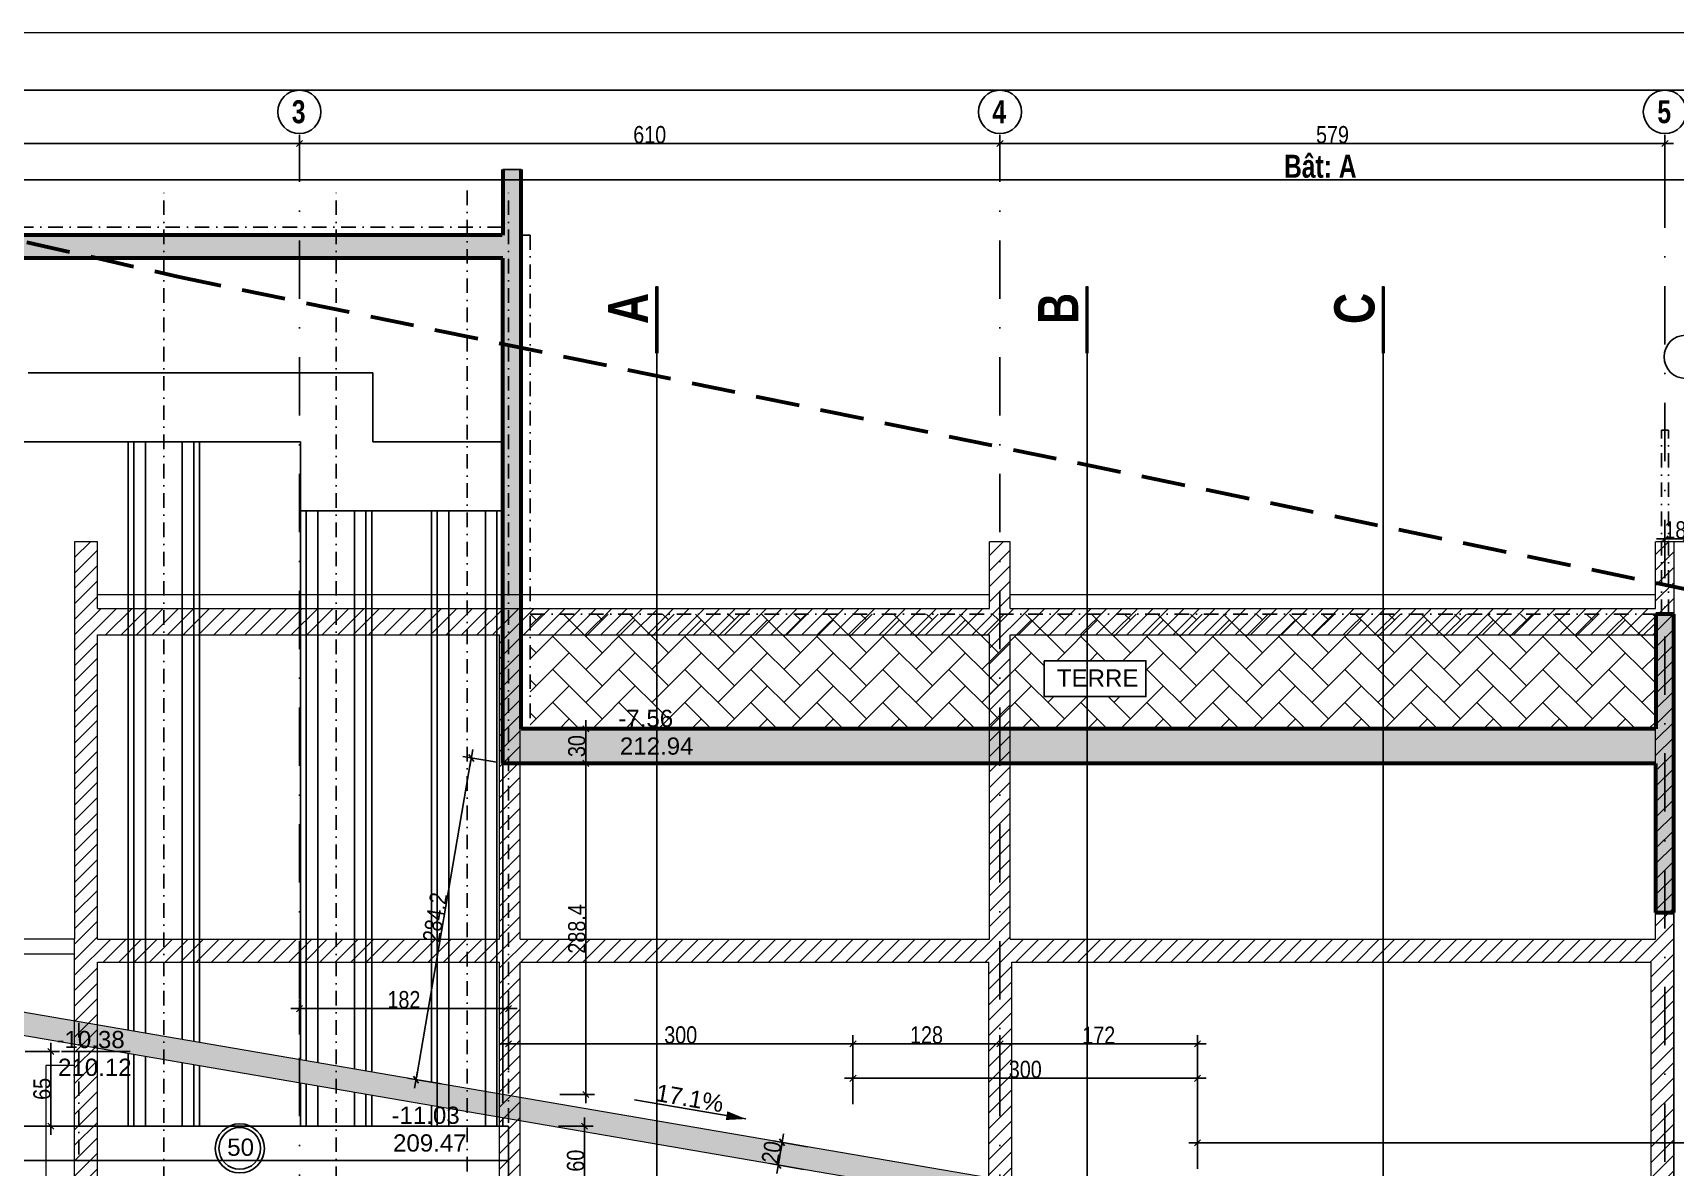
# Model space of a CAD drawing. Header units: millimetres. Extents: x -26249 to 60250, y -21218 to 23336.
# Drawn here: x 13772 to 15202, y 7766 to 8753 of the extents above; entities that cross this region are included whole.
import ezdxf
from ezdxf.enums import TextEntityAlignment as Align

# ---------------------------------------------------------------- set-up
doc = ezdxf.new("R2010")
doc.units = ezdxf.units.MM
doc.linetypes.add('CACHEX2', pattern=[19.05, 12.7, -6.35])
doc.linetypes.add('TIRETPTX2', pattern=[50.8, 25.4, -12.7, 0, -12.7])
for name, color, linetype in [('01-coupe soussol', 253, 'Continuous'), ('01_cote_gen', 4, 'Continuous'), ('01_linteaux', 2, 'Continuous'), ('01_poch_BN', 9, 'Continuous'), ('01_poch_murs', 253, 'Continuous'), ('01_texte', 230, 'Continuous'), ('AA_COTES', 2, 'Continuous')]:
    doc.layers.add(name, color=color, linetype=linetype)
doc.layers.add('01_murs_coup', color=5, linetype='Continuous', lineweight=60)
doc.styles.add('impact', font='impact.ttf')
doc.styles.add('MATTE_TXT', font='arial.ttf')
doc.styles.add('STYLE2', font='ARIALN.TTF')
doc.dimstyles.new('JB50', dxfattribs={"dimscale": 0.1, "dimtxt": 150, "dimasz": 15, "dimexe": 0.1, "dimexo": 0.1, "dimgap": 0.09, "dimtad": 1, "dimdec": 1, "dimdsep": 46, "dimtxsty": 'STYLE2', "dimblk1": 'BOND_G', "dimblk2": 'BOND_D', "dimsah": 1, "dimcen": 1.5, "dimdle": 0.01, "dimse1": 1, "dimse2": 1, "dimclrd": 4, "dimclre": 2, "dimclrt": 6, "dimazin": 2, "dimtfac": 2.333333, "dimtdec": 1, "dimtix": 1, "dimtmove": 2, "dimatfit": 3, "dimldrblk": 'BOND_G', "dimfxl": 1, "dimtolj": 1, "dimtzin": 0, "dimarcsym": 0})
pattern_1 = [(45, (0, 5785.036), (3e-15, 28.73682), [60.96, -20.32]), (135, (14.368, 5799.404), (3e-15, 28.73682), [60.96, -20.32])]

# ---------------------------------------------------------------- blocks, each defined once
blk = doc.blocks.new('BOND_G')
at = {"layer": 'AA_COTES', "color": 0}
for p, q in [((0, -5), (0, 15)), ((5, 0), (-5, 0)), ((1.77, 1.77), (-1.77, -1.77))]:
    blk.add_line(p, q, dxfattribs=at)
blk = doc.blocks.new('BOND_D')
at = {"layer": 'AA_COTES', "color": 0}
for p, q in [((5, 0), (-5, 0)), ((-1.77, -1.77), (1.77, 1.77)), ((0, 5), (0, -15))]:
    blk.add_line(p, q, dxfattribs=at)
blk = doc.blocks.new('*D1921')
at = {"layer": '01_cote_gen', "color": 4, "lineweight": -2, "transparency": 16777216}
blk.add_line((13455.6, 8657), (14002.6, 8657), dxfattribs=at)
at = {"layer": 'Defpoints', "color": 0, "transparency": 16777216}
for p in [(13454.1, 8653.5), (14004.1, 8657), (14004.1, 8657)]:
    blk.add_point(p, dxfattribs=at)
at = {"layer": '01_cote_gen', "color": 4, "lineweight": -2, "transparency": 16777216, "xscale": 1.5, "yscale": 1.5, "zscale": 1.5, "rotation": 180}
blk.add_blockref('BOND_G', (13454.1, 8657), dxfattribs=at)
at = {"layer": '01_cote_gen', "color": 4, "lineweight": -2, "transparency": 16777216, "xscale": 1.5, "yscale": 1.5, "zscale": 1.5}
blk.add_blockref('BOND_D', (14004.1, 8657), dxfattribs=at)
at = {"layer": '01_cote_gen', "color": 6, "transparency": 16777216, "insert": (13729.1, 8664.6), "char_height": 15, "attachment_point": 5, "style": 'STYLE2'}
blk.add_mtext('\\A1;550', dxfattribs=at)
blk = doc.blocks.new('*D1922')
at = {"layer": '01_cote_gen', "color": 4, "lineweight": -2, "transparency": 16777216}
blk.add_line((14005.6, 8657), (14612.6, 8657), dxfattribs=at)
at = {"layer": 'Defpoints', "color": 0, "transparency": 16777216}
for p in [(14004.1, 8657), (14614.1, 8657), (14614.1, 8657)]:
    blk.add_point(p, dxfattribs=at)
at = {"layer": '01_cote_gen', "color": 4, "lineweight": -2, "transparency": 16777216, "xscale": 1.5, "yscale": 1.5, "zscale": 1.5, "rotation": 180}
blk.add_blockref('BOND_G', (14004.1, 8657), dxfattribs=at)
at = {"layer": '01_cote_gen', "color": 4, "lineweight": -2, "transparency": 16777216, "xscale": 1.5, "yscale": 1.5, "zscale": 1.5}
blk.add_blockref('BOND_D', (14614.1, 8657), dxfattribs=at)
at = {"layer": '01_cote_gen', "color": 6, "transparency": 16777216, "insert": (14309.1, 8664.6), "char_height": 15, "attachment_point": 5, "style": 'STYLE2'}
blk.add_mtext('\\A1;610', dxfattribs=at)
blk = doc.blocks.new('*D1923')
at = {"layer": '01_cote_gen', "color": 4, "lineweight": -2, "transparency": 16777216}
blk.add_line((15194.6, 8312.7), (15209.6, 8312.7), dxfattribs=at)
at = {"layer": 'Defpoints', "color": 0, "transparency": 16777216}
for p in [(15193.1, 8312.9), (15211.1, 8312.9), (15211.1, 8312.7)]:
    blk.add_point(p, dxfattribs=at)
at = {"layer": '01_cote_gen', "color": 4, "lineweight": -2, "transparency": 16777216, "xscale": 1.5, "yscale": 1.5, "zscale": 1.5, "rotation": 180}
blk.add_blockref('BOND_G', (15193.1, 8312.7), dxfattribs=at)
at = {"layer": '01_cote_gen', "color": 4, "lineweight": -2, "transparency": 16777216, "xscale": 1.5, "yscale": 1.5, "zscale": 1.5}
blk.add_blockref('BOND_D', (15211.1, 8312.7), dxfattribs=at)
at = {"layer": '01_cote_gen', "color": 6, "transparency": 16777216, "insert": (15202.1, 8320.4), "char_height": 15, "attachment_point": 5, "style": 'STYLE2'}
blk.add_mtext('\\A1;18', dxfattribs=at)
blk = doc.blocks.new('*D1937')
at = {"layer": '01_cote_gen', "color": 4, "lineweight": -2, "transparency": 16777216}
blk.add_line((14615.6, 8657), (15191.6, 8657), dxfattribs=at)
at = {"layer": 'Defpoints', "color": 0, "transparency": 16777216}
for p in [(15193.1, 8657), (14614.1, 8649.5), (15193.1, 8649.5)]:
    blk.add_point(p, dxfattribs=at)
at = {"layer": '01_cote_gen', "color": 4, "lineweight": -2, "transparency": 16777216, "xscale": 1.5, "yscale": 1.5, "zscale": 1.5, "rotation": 180}
blk.add_blockref('BOND_G', (14614.1, 8657), dxfattribs=at)
at = {"layer": '01_cote_gen', "color": 4, "lineweight": -2, "transparency": 16777216, "xscale": 1.5, "yscale": 1.5, "zscale": 1.5}
blk.add_blockref('BOND_D', (15193.1, 8657), dxfattribs=at)
at = {"layer": '01_cote_gen', "color": 6, "transparency": 16777216, "insert": (14903.6, 8664.6), "char_height": 15, "attachment_point": 5, "style": 'STYLE2'}
blk.add_mtext('\\A1;579', dxfattribs=at)
blk = doc.blocks.new('*D2036')
at = {"layer": '01_cote_gen', "color": 4, "lineweight": -2, "transparency": 16777216}
blk.add_line((14252.3, 7799.7), (14252.3, 7742.7), dxfattribs=at)
at = {"layer": 'Defpoints', "color": 0, "transparency": 16777216}
for p in [(14186.1, 7801.2), (14186.1, 7741.2), (14252.3, 7741.2)]:
    blk.add_point(p, dxfattribs=at)
at = {"layer": '01_cote_gen', "color": 4, "lineweight": -2, "transparency": 16777216, "xscale": 1.5, "yscale": 1.5, "zscale": 1.5}
for name, p, rotation in [('BOND_G', (14252.3, 7801.2), 90), ('BOND_D', (14252.3, 7741.2), 270)]:
    blk.add_blockref(name, p, dxfattribs=dict(at, rotation=rotation))
at = {"layer": '01_cote_gen', "color": 6, "transparency": 16777216, "insert": (14244.6, 7771.2), "char_height": 15, "attachment_point": 5, "rotation": 90, "style": 'STYLE2'}
blk.add_mtext('\\A1;60', dxfattribs=at)
blk = doc.blocks.new('*D2037')
at = {"layer": '01_cote_gen', "color": 4, "lineweight": -2, "transparency": 16777216}
blk.add_line((13787.7, 7864.7), (13787.7, 7802.7), dxfattribs=at)
at = {"layer": 'Defpoints', "color": 0, "transparency": 16777216}
for p in [(13727.6, 7866.2), (13781.3, 7801.2), (13787.7, 7801.2)]:
    blk.add_point(p, dxfattribs=at)
at = {"layer": '01_cote_gen', "color": 4, "lineweight": -2, "transparency": 16777216, "xscale": 1.5, "yscale": 1.5, "zscale": 1.5}
for name, p, rotation in [('BOND_G', (13787.7, 7866.2), 90), ('BOND_D', (13787.7, 7801.2), 270)]:
    blk.add_blockref(name, p, dxfattribs=dict(at, rotation=rotation))
at = {"layer": '01_cote_gen', "color": 6, "transparency": 16777216, "insert": (13780, 7833.7), "char_height": 15, "attachment_point": 5, "rotation": 90, "style": 'STYLE2'}
blk.add_mtext('\\A1;65', dxfattribs=at)
blk = doc.blocks.new('*D1951')
at = {"layer": '01_cote_gen', "color": 4, "lineweight": -2, "transparency": 16777216}
blk.add_line((14005.6, 7903.6), (14184.6, 7903.6), dxfattribs=at)
at = {"layer": 'Defpoints', "color": 0, "transparency": 16777216}
for p in [(14186.1, 7903.6), (14186.1, 7766), (14004.1, 7648.7)]:
    blk.add_point(p, dxfattribs=at)
at = {"layer": '01_cote_gen', "color": 4, "lineweight": -2, "transparency": 16777216, "xscale": 1.5, "yscale": 1.5, "zscale": 1.5, "rotation": 180}
blk.add_blockref('BOND_G', (14004.1, 7903.6), dxfattribs=at)
at = {"layer": '01_cote_gen', "color": 4, "lineweight": -2, "transparency": 16777216, "xscale": 1.5, "yscale": 1.5, "zscale": 1.5}
blk.add_blockref('BOND_D', (14186.1, 7903.6), dxfattribs=at)
at = {"layer": '01_cote_gen', "color": 6, "transparency": 16777216, "insert": (14095.1, 7911.3), "char_height": 15, "attachment_point": 5, "style": 'STYLE2'}
blk.add_mtext('\\A1;182', dxfattribs=at)
blk = doc.blocks.new('*D1952')
at = {"layer": '01_cote_gen', "color": 4, "lineweight": -2, "transparency": 16777216}
blk.add_line((14187.6, 7872.9), (14484.6, 7872.9), dxfattribs=at)
at = {"layer": 'Defpoints', "color": 0, "transparency": 16777216}
for p in [(14186.1, 7881.1), (14486.1, 7872.9), (14486.1, 7766)]:
    blk.add_point(p, dxfattribs=at)
at = {"layer": '01_cote_gen', "color": 4, "lineweight": -2, "transparency": 16777216, "xscale": 1.5, "yscale": 1.5, "zscale": 1.5, "rotation": 180}
blk.add_blockref('BOND_G', (14186.1, 7872.9), dxfattribs=at)
at = {"layer": '01_cote_gen', "color": 4, "lineweight": -2, "transparency": 16777216, "xscale": 1.5, "yscale": 1.5, "zscale": 1.5}
blk.add_blockref('BOND_D', (14486.1, 7872.9), dxfattribs=at)
at = {"layer": '01_cote_gen', "color": 6, "transparency": 16777216, "insert": (14336.1, 7880.6), "char_height": 15, "attachment_point": 5, "style": 'STYLE2'}
blk.add_mtext('\\A1;300', dxfattribs=at)
blk = doc.blocks.new('*D1953')
at = {"layer": '01_cote_gen', "color": 4, "lineweight": -2, "transparency": 16777216}
blk.add_line((14487.6, 7842.9), (14784.6, 7842.9), dxfattribs=at)
at = {"layer": 'Defpoints', "color": 0, "transparency": 16777216}
for p in [(14486.1, 7850.6), (14786.1, 7842.9), (14786.1, 7716.2)]:
    blk.add_point(p, dxfattribs=at)
at = {"layer": '01_cote_gen', "color": 4, "lineweight": -2, "transparency": 16777216, "xscale": 1.5, "yscale": 1.5, "zscale": 1.5, "rotation": 180}
blk.add_blockref('BOND_G', (14486.1, 7842.9), dxfattribs=at)
at = {"layer": '01_cote_gen', "color": 4, "lineweight": -2, "transparency": 16777216, "xscale": 1.5, "yscale": 1.5, "zscale": 1.5}
blk.add_blockref('BOND_D', (14786.1, 7842.9), dxfattribs=at)
at = {"layer": '01_cote_gen', "color": 6, "transparency": 16777216, "insert": (14636.1, 7850.6), "char_height": 15, "attachment_point": 5, "style": 'STYLE2'}
blk.add_mtext('\\A1;300', dxfattribs=at)
blk = doc.blocks.new('*D1954')
at = {"layer": '01_cote_gen', "color": 4, "lineweight": -2, "transparency": 16777216}
blk.add_line((14787.6, 7786.7), (15684.6, 7786.7), dxfattribs=at)
at = {"layer": 'Defpoints', "color": 0, "transparency": 16777216}
for p in [(15686.1, 7786.7), (14786.1, 7609.9), (15686.1, 7609.9)]:
    blk.add_point(p, dxfattribs=at)
at = {"layer": '01_cote_gen', "color": 4, "lineweight": -2, "transparency": 16777216, "xscale": 1.5, "yscale": 1.5, "zscale": 1.5, "rotation": 180}
blk.add_blockref('BOND_G', (14786.1, 7786.7), dxfattribs=at)
at = {"layer": '01_cote_gen', "color": 4, "lineweight": -2, "transparency": 16777216, "xscale": 1.5, "yscale": 1.5, "zscale": 1.5}
blk.add_blockref('BOND_D', (15686.1, 7786.7), dxfattribs=at)
at = {"layer": '01_cote_gen', "color": 6, "transparency": 16777216, "insert": (15256, 7794.4), "char_height": 15, "attachment_point": 5, "style": 'STYLE2'}
blk.add_mtext('\\A1;900', dxfattribs=at)
blk = doc.blocks.new('*D1955')
at = {"layer": '01_cote_gen', "color": 4, "lineweight": -2, "transparency": 16777216}
blk.add_line((14487.6, 7872.9), (14612.6, 7872.9), dxfattribs=at)
at = {"layer": 'Defpoints', "color": 0, "transparency": 16777216}
for p in [(14486.1, 7880.6), (14614.1, 7872.9), (14614.1, 7865.9)]:
    blk.add_point(p, dxfattribs=at)
at = {"layer": '01_cote_gen', "color": 4, "lineweight": -2, "transparency": 16777216, "xscale": 1.5, "yscale": 1.5, "zscale": 1.5, "rotation": 180}
blk.add_blockref('BOND_G', (14486.1, 7872.9), dxfattribs=at)
at = {"layer": '01_cote_gen', "color": 4, "lineweight": -2, "transparency": 16777216, "xscale": 1.5, "yscale": 1.5, "zscale": 1.5}
blk.add_blockref('BOND_D', (14614.1, 7872.9), dxfattribs=at)
at = {"layer": '01_cote_gen', "color": 6, "transparency": 16777216, "insert": (14550.1, 7880.6), "char_height": 15, "attachment_point": 5, "style": 'STYLE2'}
blk.add_mtext('\\A1;128', dxfattribs=at)
blk = doc.blocks.new('*D1956')
at = {"layer": '01_cote_gen', "color": 4, "lineweight": -2, "transparency": 16777216}
blk.add_line((14615.6, 7872.9), (14784.6, 7872.9), dxfattribs=at)
at = {"layer": 'Defpoints', "color": 0, "transparency": 16777216}
for p in [(14786.1, 7872.9), (14786.1, 7865.4), (14614.1, 7858.8)]:
    blk.add_point(p, dxfattribs=at)
at = {"layer": '01_cote_gen', "color": 4, "lineweight": -2, "transparency": 16777216, "xscale": 1.5, "yscale": 1.5, "zscale": 1.5, "rotation": 180}
blk.add_blockref('BOND_G', (14614.1, 7872.9), dxfattribs=at)
at = {"layer": '01_cote_gen', "color": 4, "lineweight": -2, "transparency": 16777216, "xscale": 1.5, "yscale": 1.5, "zscale": 1.5}
blk.add_blockref('BOND_D', (14786.1, 7872.9), dxfattribs=at)
at = {"layer": '01_cote_gen', "color": 6, "transparency": 16777216, "insert": (14700.1, 7880.5), "char_height": 15, "attachment_point": 5, "style": 'STYLE2'}
blk.add_mtext('\\A1;172', dxfattribs=at)
blk = doc.blocks.new('*D2005')
at = {"layer": '01_cote_gen', "color": 4, "lineweight": -2, "transparency": 16777216}
blk.add_line((14253.4, 8115.7), (14253.4, 7830.3), dxfattribs=at)
at = {"layer": 'Defpoints', "color": 0, "transparency": 16777216}
for p in [(14181.1, 8117.2), (14181.1, 7828.8), (14253.4, 7828.8)]:
    blk.add_point(p, dxfattribs=at)
at = {"layer": '01_cote_gen', "color": 4, "lineweight": -2, "transparency": 16777216, "xscale": 1.5, "yscale": 1.5, "zscale": 1.5}
for name, p, rotation in [('BOND_G', (14253.4, 8117.2), 90), ('BOND_D', (14253.4, 7828.8), 270)]:
    blk.add_blockref(name, p, dxfattribs=dict(at, rotation=rotation))
at = {"layer": '01_cote_gen', "color": 6, "transparency": 16777216, "insert": (14245.7, 7973), "char_height": 15, "attachment_point": 5, "rotation": 90, "style": 'STYLE2'}
blk.add_mtext('\\A1;288.4', dxfattribs=at)
blk = doc.blocks.new('*D2063')
at = {"layer": '01_cote_gen', "color": 4, "lineweight": -2, "transparency": 16777216}
blk.add_line((14106, 7843.3), (14153.5, 8120.4), dxfattribs=at)
at = {"layer": 'Defpoints', "color": 0, "transparency": 16777216}
for p in [(14153.8, 8121.9), (14181.1, 8117.2), (14133.1, 7837.1)]:
    blk.add_point(p, dxfattribs=at)
at = {"layer": '01_cote_gen', "color": 4, "lineweight": -2, "transparency": 16777216, "xscale": 1.5, "yscale": 1.5, "zscale": 1.5}
for name, p, rotation in [('BOND_D', (14153.8, 8121.9), 80.26710750126169), ('BOND_G', (14105.7, 7841.8), 260.2671075012616)]:
    blk.add_blockref(name, p, dxfattribs=dict(at, rotation=rotation))
at = {"layer": '01_cote_gen', "color": 6, "transparency": 16777216, "insert": (14122.2, 7983.1), "char_height": 15, "attachment_point": 5, "rotation": 80.2671, "style": 'STYLE2'}
blk.add_mtext('\\A1;284.2', dxfattribs=at)
blk = doc.blocks.new('*D2064')
at = {"layer": '01_cote_gen', "color": 4, "lineweight": -2, "transparency": 16777216}
blk.add_line((14253.4, 8145.7), (14253.4, 8118.7), dxfattribs=at)
at = {"layer": 'Defpoints', "color": 0, "transparency": 16777216}
for p in [(14250.2, 8147.2), (14245.9, 8117.2), (14253.4, 8117.2)]:
    blk.add_point(p, dxfattribs=at)
at = {"layer": '01_cote_gen', "color": 4, "lineweight": -2, "transparency": 16777216, "xscale": 1.5, "yscale": 1.5, "zscale": 1.5}
for name, p, rotation in [('BOND_G', (14253.4, 8147.2), 90), ('BOND_D', (14253.4, 8117.2), 270)]:
    blk.add_blockref(name, p, dxfattribs=dict(at, rotation=rotation))
at = {"layer": '01_cote_gen', "color": 6, "transparency": 16777216, "insert": (14245.7, 8132.2), "char_height": 15, "attachment_point": 5, "rotation": 90, "style": 'STYLE2'}
blk.add_mtext('\\A1;30', dxfattribs=at)
blk = doc.blocks.new('*D2065')
at = {"layer": '01_cote_gen', "color": 4, "lineweight": -2, "transparency": 16777216}
blk.add_line((15300.7, 8245.7), (15300.7, 8018.7), dxfattribs=at)
at = {"layer": 'Defpoints', "color": 0, "transparency": 16777216}
for p in [(15200.9, 8247.2), (15286.6, 8017.2), (15300.7, 8017.2)]:
    blk.add_point(p, dxfattribs=at)
at = {"layer": '01_cote_gen', "color": 4, "lineweight": -2, "transparency": 16777216, "xscale": 1.5, "yscale": 1.5, "zscale": 1.5}
for name, p, rotation in [('BOND_G', (15300.7, 8247.2), 90), ('BOND_D', (15300.7, 8017.2), 270)]:
    blk.add_blockref(name, p, dxfattribs=dict(at, rotation=rotation))
at = {"layer": '01_cote_gen', "color": 6, "transparency": 16777216, "insert": (15293.1, 8132.2), "char_height": 15, "attachment_point": 5, "rotation": 90, "style": 'STYLE2'}
blk.add_mtext('\\A1;230', dxfattribs=at)
blk = doc.blocks.new('*D2066')
at = {"layer": '01_cote_gen', "color": 4, "lineweight": -2, "transparency": 16777216}
blk.add_line((15258.3, 8245.7), (15258.3, 8148.7), dxfattribs=at)
at = {"layer": 'Defpoints', "color": 0, "transparency": 16777216}
for p in [(15205.1, 8247.2), (15145.1, 8147.2), (15258.3, 8147.2)]:
    blk.add_point(p, dxfattribs=at)
at = {"layer": '01_cote_gen', "color": 4, "lineweight": -2, "transparency": 16777216, "xscale": 1.5, "yscale": 1.5, "zscale": 1.5}
for name, p, rotation in [('BOND_G', (15258.3, 8247.2), 90), ('BOND_D', (15258.3, 8147.2), 270)]:
    blk.add_blockref(name, p, dxfattribs=dict(at, rotation=rotation))
at = {"layer": '01_cote_gen', "color": 6, "transparency": 16777216, "insert": (15250.6, 8197.2), "char_height": 15, "attachment_point": 5, "rotation": 90, "style": 'STYLE2'}
blk.add_mtext('\\A1;100', dxfattribs=at)
blk = doc.blocks.new('*D2067')
at = {"layer": '01_cote_gen', "color": 4, "lineweight": -2, "transparency": 16777216}
blk.add_line((15258.3, 8145.7), (15258.3, 8118.7), dxfattribs=at)
at = {"layer": 'Defpoints', "color": 0, "transparency": 16777216}
for p in [(15148.2, 8147.2), (15148.2, 8117.2), (15258.3, 8117.2)]:
    blk.add_point(p, dxfattribs=at)
at = {"layer": '01_cote_gen', "color": 4, "lineweight": -2, "transparency": 16777216, "xscale": 1.5, "yscale": 1.5, "zscale": 1.5}
for name, p, rotation in [('BOND_G', (15258.3, 8147.2), 90), ('BOND_D', (15258.3, 8117.2), 270)]:
    blk.add_blockref(name, p, dxfattribs=dict(at, rotation=rotation))
at = {"layer": '01_cote_gen', "color": 6, "transparency": 16777216, "insert": (15250.6, 8132.2), "char_height": 15, "attachment_point": 5, "rotation": 90, "style": 'STYLE2'}
blk.add_mtext('\\A1;30', dxfattribs=at)
blk = doc.blocks.new('*D2109')
at = {"layer": '01_cote_gen', "color": 4, "lineweight": -2, "transparency": 16777216}
blk.add_line((14421.3, 7768.9), (14424.2, 7785.6), dxfattribs=at)
at = {"layer": 'Defpoints', "color": 0, "transparency": 16777216}
for p in [(14411.6, 7789.3), (14424.4, 7787.1), (14408.2, 7769.6)]:
    blk.add_point(p, dxfattribs=at)
at = {"layer": '01_cote_gen', "color": 4, "lineweight": -2, "transparency": 16777216, "xscale": 1.5, "yscale": 1.5, "zscale": 1.5}
for name, p, rotation in [('BOND_D', (14424.4, 7787.1), 80.26710750125753), ('BOND_G', (14421.1, 7767.4), 260.2671075012576)]:
    blk.add_blockref(name, p, dxfattribs=dict(at, rotation=rotation))
at = {"layer": '01_cote_gen', "color": 6, "transparency": 16777216, "insert": (14415.2, 7778.5), "char_height": 15, "attachment_point": 5, "rotation": 80.2671, "style": 'STYLE2'}
blk.add_mtext('\\A1;20', dxfattribs=at)

msp = doc.modelspace()

# ---------------------------------------------------------------- hatches: boundary and pattern name
at = {"layer": '01-coupe soussol'}
h = msp.add_hatch(dxfattribs=at)
h.set_pattern_fill('ANSI31', color=256, scale=3)
h.set_pattern_definition([(45, (11748.377, 1158.082), (-6.735192, 6.735192), [])])
h.paths.add_polyline_path([(15200.978, 8310.174), (15184.978, 8310.174), (15184.978, 8252.148), (14622.978, 8252.148), (14622.978, 8310.174), (14604.978, 8310.174), (14604.978, 8252.148), (13828.381, 8252.148), (13828.381, 8310.174), (13808.381, 8310.174), (13808.381, 7964.148), (13808.381, 7324.148), (13828.381, 7324.148), (13828.381, 7644.148), (14178.055, 7644.148), (14178.055, 7324.148), (14196.055, 7324.148), (14196.055, 7644.148), (14604.055, 7644.148), (14604.055, 7324.148), (14624.055, 7324.148), (14624.055, 7644.148), (15180.978, 7644.148), (15180.978, 7324.148), (15200.978, 7324.148), (15200.978, 7664.148), (15200.978, 7964.148)])
h.paths.add_polyline_path([(14196.381, 8229.148), (14604.978, 8229.148), (14604.978, 7964.148), (14196.381, 7964.148)], flags=16)
h.paths.add_polyline_path([(14178.381, 8229.148), (14178.381, 7964.148), (13828.381, 7964.148), (13828.381, 8229.148)], flags=16)
h.paths.add_polyline_path([(14196.381, 7944.148), (14604.381, 7944.148), (14604.381, 7664.148), (14196.381, 7664.148)], flags=16)
h.paths.add_polyline_path([(14178.381, 7944.148), (14178.381, 7664.148), (13828.381, 7664.148), (13828.381, 7944.148)], flags=16)
h.paths.add_polyline_path([(14622.978, 8229.148), (15184.978, 8229.148), (15184.978, 7964.148), (14622.978, 7964.148)], flags=16)
h.paths.add_polyline_path([(14624.381, 7944.148), (15180.978, 7944.148), (15180.978, 7664.148), (14624.381, 7664.148)], flags=16)
at = {"layer": '01_poch_BN'}
h = msp.add_hatch(color=256, dxfattribs=at)
h.dxf.hatch_style = 1
h.paths.add_polyline_path([(14197.131, 8634.48), (14181.131, 8634.48), (14181.131, 8577.204), (13739.939, 8577.204), (13827.904, 8557.204), (14181.131, 8557.204), (14181.131, 8482.553), (14197.131, 8479.235)])
h.paths.add_polyline_path([(13739.939, 8577.204), (13198.055, 8577.204), (13198.055, 8557.204), (13827.904, 8557.204)])
h.paths.add_polyline_path([(14197.131, 8479.235), (14181.131, 8482.553), (14181.131, 8117.203), (15185.055, 8117.203), (15185.055, 7987.203), (15200.94, 7987.203), (15200.94, 8247.203), (15185.055, 8247.203), (15185.055, 8147.203), (14197.131, 8147.203)])
h = msp.add_hatch(color=256, dxfattribs=at)
h.dxf.hatch_style = 1
h.paths.add_polyline_path([(13392.019, 7964.195), (13198.055, 7964.195), (13198.055, 7951.195), (13390.912, 7951.195), (13436.321, 7943.406), (13436.321, 7936.304), (15139.289, 7644.204), (15200.94, 7644.204), (15200.94, 7664.204), (15140.991, 7664.204)])
at = {"layer": '01_poch_murs'}
h = msp.add_hatch(dxfattribs=at)
h.set_pattern_fill('AR-HBONE', color=256, scale=0.2)
h.set_pattern_definition(pattern_1)
h.paths.add_polyline_path([(14614.055, 8247.203), (14205.131, 8247.203), (14205.131, 8147.203), (14614.055, 8147.203)])
h.paths.add_polyline_path([(14277.927, 8144.8), (14333.348, 8144.8), (14333.348, 8167.776), (14277.927, 8167.776)], flags=9)
h = msp.add_hatch(dxfattribs=at)
h.set_pattern_fill('AR-HBONE', color=256, scale=0.2)
h.set_pattern_definition(pattern_1)
h.paths.add_polyline_path([(15185.055, 8247.203), (14614.055, 8247.203), (14614.055, 8147.203), (15185.055, 8147.203)])
h.paths.add_polyline_path([(14741.156, 8175.302), (14652.566, 8175.302), (14652.566, 8206.595), (14741.156, 8206.595)], flags=16)
h.paths.add_polyline_path([(14659.861, 8180.244), (14738.381, 8180.244), (14738.381, 8202.744), (14659.861, 8202.744)], flags=8)

# ---------------------------------------------------------------- linework, layer by layer
at = {"layer": '01-coupe soussol', "lineweight": 5}
for p, q in [((13808.381, 8310.174), (13808.381, 7964.148)), ((13828.381, 8310.174), (13808.381, 8310.174)), ((13828.381, 8252.148), (13828.381, 8310.174)), ((14604.978, 8252.148), (14604.978, 8310.174)), ((14622.978, 8310.174), (14604.978, 8310.174)), ((14622.978, 8252.148), (14622.978, 8310.174)), ((15184.978, 8252.148), (15184.978, 8310.174)), ((15218.978, 8310.174), (15184.978, 8310.174)), ((15200.978, 7964.148), (15200.978, 8310.174)), ((13828.381, 8264.148), (14604.978, 8264.148)), ((13828.381, 8252.148), (14604.978, 8252.148)), ((14622.978, 8264.148), (15184.978, 8264.148)), ((14622.978, 8252.148), (15184.978, 8252.148)), ((13828.381, 8229.148), (14178.381, 8229.148)), ((13828.381, 7964.148), (13828.381, 8229.148)), ((14178.381, 7964.148), (14178.381, 8229.148)), ((14196.381, 8229.148), (14604.978, 8229.148)), ((14196.381, 7964.148), (14196.381, 8229.148)), ((14604.978, 7964.148), (14604.978, 8229.148)), ((14622.978, 8229.148), (15184.978, 8229.148)), ((14622.978, 7964.148), (14622.978, 8229.148)), ((15184.978, 7964.148), (15184.978, 8229.148)), ((13808.381, 7964.148), (13709.396, 7964.148)), ((13808.381, 7951.148), (13709.396, 7951.148)), ((13808.381, 7252.352), (13808.381, 7964.148)), ((13828.381, 7964.148), (14178.381, 7964.148)), ((14196.381, 7964.148), (14604.978, 7964.148)), ((14622.978, 7964.148), (15184.978, 7964.148)), ((15200.978, 7664.148), (15200.978, 7964.148)), ((13828.381, 7944.148), (14178.381, 7944.148)), ((13828.381, 7664.148), (13828.381, 7944.148)), ((14178.381, 7664.148), (14178.381, 7944.148)), ((14196.381, 7944.148), (14604.381, 7944.148)), ((14196.381, 7664.148), (14196.381, 7944.148)), ((14604.381, 7664.148), (14604.381, 7944.148)), ((14624.381, 7944.148), (15180.978, 7944.148)), ((14624.381, 7664.148), (14624.381, 7944.148)), ((15180.978, 7664.148), (15180.978, 7944.148)), ((13783.381, 7854.148), (13783.381, 7252.352)), ((13808.381, 7854.148), (13783.381, 7854.148))]:
    msp.add_line(p, q, dxfattribs=at)
at = {"layer": '01_cote_gen'}
msp.add_line((14786.055, 7820.3), (14786.055, 7794.189), dxfattribs=at)
at = {"layer": '01_linteaux', "linetype": 'TIRETPTX2', "ltscale": 2}
for p, q in [((14004.055, 7199.746), (14004.055, 8634.48)), ((14614.055, 7199.746), (14614.055, 8634.48)), ((15193.055, 8634.48), (15193.055, 7632.984))]:
    msp.add_line(p, q, dxfattribs=at)
at = {"layer": '01_linteaux', "linetype": 'TIRETPTX2', "ltscale": 0.5}
for p, q in [((13886.055, 7702.268), (13886.055, 8618.975)), ((14036.055, 7702.268), (14036.055, 8618.975)), ((14150.131, 7634.353), (14150.131, 8618.975)), ((14186.055, 7702.268), (14186.055, 8618.975)), ((14180.625, 8584.204), (12860.338, 8584.204)), ((14205.131, 8577.204), (14197.131, 8577.204)), ((14203.131, 8577.204), (14205.131, 8577.204)), ((14205.131, 8577.204), (14205.131, 8147.203)), ((15196.056, 8407.203), (15190.056, 8407.203)), ((15190.056, 8247.203), (15190.056, 8407.203)), ((15196.056, 8247.203), (15196.056, 8407.203)), ((14205.131, 8247.203), (15185.056, 8247.203))]:
    msp.add_line(p, q, dxfattribs=at)
at = {"layer": '01_linteaux'}
for p, q in [((13768.055, 8457.204), (14068.055, 8457.204)), ((14068.055, 8457.204), (14068.055, 8397.204)), ((13705.055, 8397.204), (14005.055, 8397.204)), ((13855.055, 7884.773), (13855.055, 8397.204)), ((13917.055, 7874.138), (13917.055, 8397.204)), ((14005.055, 8397.204), (14005.055, 8337.204)), ((14068.055, 8397.204), (14181.131, 8397.204)), ((14181.131, 8337.204), (14181.131, 8397.204)), ((14005.055, 7859.044), (14005.055, 8337.204)), ((14005.055, 8337.204), (14181.131, 8337.204)), ((14067.055, 7848.41), (14067.055, 8337.204)), ((14119.131, 7839.477), (14119.131, 8337.203)), ((14181.131, 7828.843), (14181.131, 8337.203)), ((15200.94, 7987.203), (15200.94, 7664.204)), ((13855.055, 7800.996), (13855.055, 7864.481)), ((13917.055, 7801.195), (13917.055, 7853.846)), ((14005.055, 7801.195), (14005.055, 7838.752)), ((14067.055, 7801.195), (14067.055, 7828.118)), ((14119.131, 7801.195), (14119.131, 7819.185)), ((14181.131, 7801.195), (14181.131, 7808.551)), ((14186.055, 7801.195), (13736.055, 7801.195)), ((14186.055, 7801.195), (14186.055, 7741.159)), ((14186.055, 7771.195), (13736.055, 7771.195))]:
    msp.add_line(p, q, dxfattribs=at)
at = {"layer": '01_murs_coup', "linetype": 'Continuous', "lineweight": 5}
for p, q in [((22206.96, 8753.358), (11662.741, 8753.358)), ((15140.991, 7664.204), (13392.019, 7964.195)), ((15139.289, 7644.204), (13436.321, 7936.304))]:
    msp.add_line(p, q, dxfattribs=at)
at = {"layer": '01_murs_coup'}
for p, q in [((14181.131, 8634.48), (14181.131, 8577.204)), ((14197.131, 8147.203), (14197.131, 8634.48)), ((14180.625, 8577.204), (13198.055, 8577.204)), ((14181.131, 8557.204), (13198.055, 8557.204)), ((14181.131, 8117.203), (14181.131, 8557.204)), ((15200.94, 8247.203), (15185.055, 8247.203)), ((15185.055, 8247.203), (15185.055, 8147.203)), ((15200.94, 7987.203), (15200.94, 8247.203)), ((15185.055, 8147.203), (14197.131, 8147.203)), ((15185.055, 8117.203), (14181.131, 8117.203)), ((15185.055, 7987.203), (15185.055, 8117.123)), ((15185.055, 7987.203), (15200.94, 7987.203))]:
    msp.add_line(p, q, dxfattribs=at)
at = {"layer": '01_murs_coup', "linetype": 'CACHEX2', "ltscale": 3}
msp.add_lwpolyline([(13488.026, 8634.48), (13898.276, 8541.204), (15673.022, 8173.204), (16272.362, 8041.204), (17563.166, 7756.204), (17904.593, 7693.204), (19739.166, 7429.204), (20425.516, 7322.204), (21080.455, 7223.334)], dxfattribs=at)
at = {"layer": '01_poch_BN', "color": 5, "linetype": 'TIRETPTX2', "ltscale": 0.5}
msp.add_line((13812.055, 7891.204), (13812.055, 7767.204), dxfattribs=at)
at = {"layer": '01_poch_murs'}
for p, q in [((14181.131, 8634.48), (14197.131, 8634.48)), ((14315.335, 8532.731), (14315.335, 7257.562)), ((14689.875, 8532.731), (14689.875, 7257.562)), ((14947.82, 8532.731), (14947.82, 7257.562)), ((13860.055, 7883.915), (13860.055, 8397.204)), ((13870.055, 7882.2), (13870.055, 8397.204)), ((13902.055, 7876.711), (13902.055, 8397.204)), ((13912.055, 8397.204), (13912.055, 7874.996)), ((14010.055, 7858.187), (14010.055, 8337.204)), ((14020.055, 7856.471), (14020.055, 8337.204)), ((14052.055, 8337.204), (14052.055, 7850.983)), ((14062.055, 8337.204), (14062.055, 7849.267)), ((14124.131, 7801.195), (14124.131, 8337.203)), ((14134.131, 7801.195), (14134.131, 8337.203)), ((14166.131, 8337.203), (14166.131, 7801.195)), ((14176.131, 8337.203), (14176.131, 7801.195)), ((13860.055, 7801.195), (13860.055, 7863.623)), ((13870.055, 7801.195), (13870.055, 7861.908)), ((13902.055, 7856.419), (13902.055, 7801.195)), ((13912.055, 7854.704), (13912.055, 7801.195)), ((14010.055, 7801.195), (14010.055, 7837.895)), ((14020.055, 7801.195), (14020.055, 7836.179)), ((14052.055, 7830.691), (14052.055, 7801.195)), ((14062.055, 7828.975), (14062.055, 7801.195))]:
    msp.add_line(p, q, dxfattribs=at)
at = {"layer": '01_poch_murs', "const_width": 3}
msp.add_lwpolyline([(14689.875, 8532.731), (14689.875, 8474.231)], dxfattribs=at)
at = {"layer": '01_texte'}
for p, q in [((22156.96, 8703.358), (11712.741, 8703.358)), ((13098.206, 8625.319), (16615.651, 8625.319)), ((13796.827, 7866.195), (13856.616, 7866.195)), ((14181.131, 7843.384), (14181.131, 7821.413)), ((14295.928, 7824.294), (14392.81, 7807.495))]:
    msp.add_line(p, q, dxfattribs=at)
at = {"layer": '01_texte', "const_width": 3}
for points in [[(14315.335, 8532.731), (14315.335, 8474.231)], [(14947.82, 8532.731), (14947.82, 8474.231)]]:
    msp.add_lwpolyline(points, dxfattribs=at)
at = {"layer": '01_texte'}
msp.add_lwpolyline([(14652.566, 8206.595), (14741.156, 8206.595), (14741.156, 8175.302), (14652.566, 8175.302)], close=True, dxfattribs=at)
for centre, radius in [((14004.056, 8684.553), 18.806), ((14614.056, 8684.553), 18.806), ((15193.055, 8684.553), 18.806), ((15211.055, 8471.211), 18.806), ((13952.169, 7781.877), 21.397), ((13952.169, 7781.877), 18.157)]:
    msp.add_circle(centre, radius, dxfattribs=at)
for points in [[(14392.81, 7807.495), (14375.352, 7806.588), (14376.014, 7810.407)], [(14392.81, 7807.495), (14376.677, 7814.226), (14376.014, 7810.407)]]:
    msp.add_solid(points, dxfattribs=at)

# ---------------------------------------------------------------- texts
for s, height, style, p in [('Bât: A', 20, 'impact', (14861.407, 8627.171)), ('TERRE', 15, 'MATTE_TXT', (14663.611, 8183.994)), ('-7.56', 15, 'MATTE_TXT', (14281.756, 8148.885)), ('212.94', 15, 'MATTE_TXT', (14283.135, 8124.753)), ('-10.38', 15, 'MATTE_TXT', (13792.559, 7869.167)), ('210.12', 15, 'MATTE_TXT', (13793.938, 7845.035)), ('-11.03', 15, 'MATTE_TXT', (14084.246, 7803.242)), ('209.47', 15, 'MATTE_TXT', (14085.625, 7779.11)), ('50', 15, 'MATTE_TXT', (13941.24, 7775.427))]:
    msp.add_text(s, height=height, dxfattribs=dict(at, style=style)).set_placement(p)
at = {"layer": '01_texte', "style": 'impact'}
for s, p in [('A', (14318.188, 8513.319)), ('B', (14692.727, 8513.319)), ('C', (14950.673, 8513.319))]:
    msp.add_text(s, height=35, rotation=90, dxfattribs=at).set_placement(p, align=Align.BOTTOM_CENTER)
at = {"layer": '01_texte', "style": 'MATTE_TXT'}
msp.add_text('17.1%%%', height=15, rotation=350.163012, dxfattribs=at).set_placement((14313.432, 7823.317))
at = {"layer": '01_texte', "char_height": 20, "attachment_point": 1, "line_spacing_factor": 0.895453, "style": 'impact'}
for s, insert in [('3', (13997.487, 8694.659)), ('4', (14607.487, 8694.659)), ('5', (15186.486, 8694.659))]:
    msp.add_mtext(s, dxfattribs=dict(at, insert=insert))

# ---------------------------------------------------------------- dimensions: what is measured, and where the dimension line sits
at = {"layer": '01_cote_gen'}
for base, p1, p2, picture, middle in [((14004.055, 8656.98), (13454.055, 8653.46), (14004.055, 8656.98), '*D1921', (13729.055, 8664.647)), ((14614.055, 8656.98), (14004.055, 8656.98), (14614.055, 8656.98), '*D1922', (14309.055, 8664.647)), ((15193.055, 8656.98), (14614.055, 8649.48), (15193.055, 8649.48), '*D1937', (14903.555, 8664.647)), ((15211.055, 8312.712), (15193.055, 8312.943), (15211.055, 8312.943), '*D1923', (15202.055, 8320.38)), ((14186.055, 7903.635), (14004.055, 7648.707), (14186.055, 7766.037), '*D1951', (14095.055, 7911.302)), ((14486.055, 7872.927), (14186.055, 7881.135), (14486.055, 7766.037), '*D1952', (14336.055, 7880.595)), ((14614.055, 7872.927), (14486.055, 7880.555), (14614.055, 7865.896), '*D1955', (14550.055, 7880.595)), ((14786.055, 7872.927), (14614.055, 7858.815), (14786.055, 7865.427), '*D1956', (14700.055, 7880.467)), ((14786.055, 7842.927), (14486.055, 7850.555), (14786.055, 7716.208), '*D1953', (14636.055, 7850.595))]:
    dim = msp.add_linear_dim(base=base, p1=p1, p2=p2, dimstyle='JB50', dxfattribs=at)
    dim.commit()
    dim.dimension.update_dxf_attribs({"geometry": picture, "text_midpoint": middle})
for base, p1, p2, picture, middle in [((15258.255, 8147.203), (15205.055, 8247.203), (15145.14, 8147.203), '*D2066', (15250.587, 8197.203)), ((15300.741, 8017.203), (15200.94, 8247.203), (15286.602, 8017.203), '*D2065', (15293.074, 8132.203)), ((14253.411, 8117.203), (14250.198, 8147.203), (14245.911, 8117.203), '*D2064', (14245.743, 8132.203)), ((15258.255, 8117.203), (15148.17, 8147.203), (15148.17, 8117.203), '*D2067', (15250.587, 8132.203)), ((14253.411, 7828.843), (14181.131, 8117.203), (14181.131, 7828.843), '*D2005', (14245.743, 7973.023)), ((13787.705, 7801.195), (13727.629, 7866.195), (13781.314, 7801.195), '*D2037', (13780.038, 7833.695)), ((14252.315, 7741.159), (14186.055, 7801.195), (14186.055, 7741.159), '*D2036', (14244.647, 7771.177))]:
    dim = msp.add_linear_dim(base=base, p1=p1, p2=p2, angle=90, dimstyle='JB50', dxfattribs=at)
    dim.commit()
    dim.dimension.update_dxf_attribs({"geometry": picture, "text_midpoint": middle})
for p1, p2, distance, picture, middle in [((14133.084, 7837.084), (14181.131, 8117.203), 27.749, '*D2063', (14122.201, 7983.131)), ((14408.193, 7769.604), (14411.574, 7789.316), -13.055, '*D2109', (14415.194, 7778.55))]:
    dim = msp.add_aligned_dim(p1=p1, p2=p2, distance=distance, dimstyle='JB50', dxfattribs=at)
    dim.commit()
    dim.dimension.update_dxf_attribs({"geometry": picture, "text_midpoint": middle})
dim = msp.add_linear_dim(base=(15686.055, 7786.689), p1=(14786.055, 7609.863), p2=(15686.055, 7609.863), dimstyle='JB50', dxfattribs=at)
dim.commit()
dim.dimension.update_dxf_attribs({"geometry": '*D1954', "text_midpoint": (15255.962, 7794.357), "dimtype": 160})

doc.saveas('drawing.dxf')
